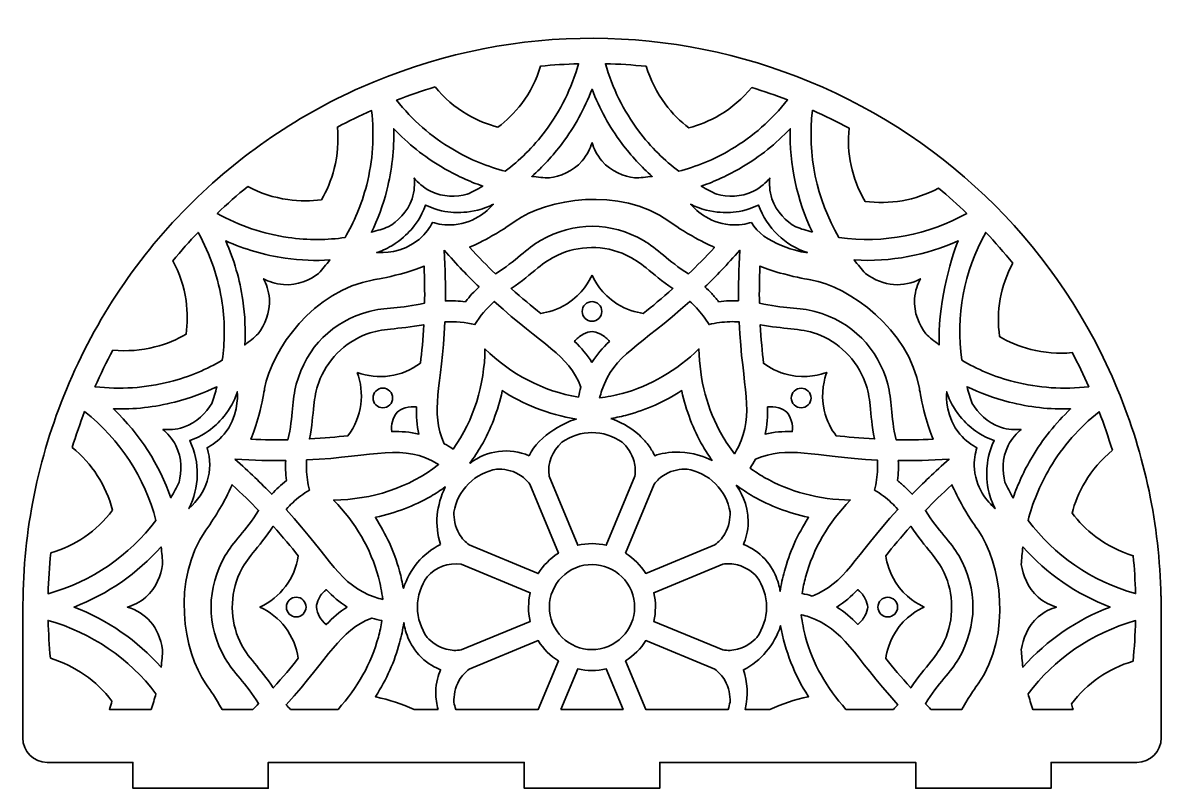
# Model space of a CAD drawing. Header units: inches. Extents: x -3.46 to 2.04, y -9.29 to 0.55.
# Drawn here: x -3.46 to 2.04, y -3.15 to 0.55 of the extents above; entities that cross this region are included whole.
import ezdxf

# ---------------------------------------------------------------- set-up
doc = ezdxf.new("R2010")
doc.units = ezdxf.units.IN
doc.header["$MEASUREMENT"] = 0
doc.layers.add('0_125in 2 napkin holder', color=7, linetype='Continuous', lineweight=0)

msp = doc.modelspace()

# ---------------------------------------------------------------- linework, layer by layer
at = {"layer": '0_125in 2 napkin holder', "color": 22, "lineweight": 35, "true_color": 0xe52421}
for points, knots in [([(2.0355, -2.2192), (2.0287, -1.8755), (1.9586, -1.5396), (1.8263, -1.2206), (1.5487, -0.5505), (1.0204, -0.0154), (0.3388, 0.2669), (-0.325, 0.5418), (-1.0768, 0.5518), (-1.7649, 0.2669), (-2.0945, 0.1304), (-2.3901, -0.0653), (-2.6433, -0.3149), (-2.9055, -0.5732), (-3.1105, -0.8779), (-3.2523, -1.2206), (-3.3904, -1.5539), (-3.4609, -1.9037), (-3.4622, -2.2608), (-3.4622, -2.2608), (-3.4631, -2.2608), (-3.4631, -2.2608), (-3.4631, -2.2608), (-3.4631, -2.864), (-3.4631, -2.864), (-3.4631, -2.864), (-3.463, -2.864), (-3.463, -2.864), (-3.463, -2.864), (-3.463, -2.9051), (-3.463, -2.9051), (-3.463, -2.9703), (-3.4101, -3.0232), (-3.3449, -3.0232), (-3.3449, -3.0232), (-2.9312, -3.0232), (-2.9312, -3.0232), (-2.9312, -3.0232), (-2.9312, -3.1481), (-2.9312, -3.1481), (-2.9312, -3.1481), (-2.2768, -3.1481), (-2.2768, -3.1481), (-2.2768, -3.1481), (-2.2768, -3.0232), (-2.2768, -3.0232), (-2.2768, -3.0232), (-1.0402, -3.0232), (-1.0402, -3.0232), (-1.0402, -3.0232), (-1.0402, -3.1481), (-1.0402, -3.1481), (-1.0402, -3.1481), (-0.3859, -3.1481), (-0.3859, -3.1481), (-0.3859, -3.1481), (-0.3859, -3.0232), (-0.3859, -3.0232), (-0.3859, -3.0232), (0.8507, -3.0232), (0.8507, -3.0232), (0.8507, -3.0232), (0.8507, -3.1481), (0.8507, -3.1481), (0.8507, -3.1481), (1.5051, -3.1481), (1.5051, -3.1481), (1.5051, -3.1481), (1.5051, -3.0232), (1.5051, -3.0232), (1.5051, -3.0232), (1.9189, -3.0232), (1.9189, -3.0232), (1.9841, -3.0232), (2.037, -2.9703), (2.037, -2.9051), (2.037, -2.8076), (2.037, -2.8444), (2.037, -2.7669), (2.037, -2.7669), (2.037, -2.2192), (2.037, -2.2192), (2.037, -2.2192), (2.0355, -2.2192), (2.0355, -2.2192)], [0, 0, 0, 0, 1, 1, 1, 2, 2, 2, 3, 3, 3, 4, 4, 4, 5, 5, 5, 6, 6, 6, 7, 7, 7, 8, 8, 8, 9, 9, 9, 10, 10, 10, 11, 11, 11, 12, 12, 12, 13, 13, 13, 14, 14, 14, 15, 15, 15, 16, 16, 16, 17, 17, 17, 18, 18, 18, 19, 19, 19, 20, 20, 20, 21, 21, 21, 22, 22, 22, 23, 23, 23, 24, 24, 24, 25, 25, 25, 26, 26, 26, 27, 27, 27, 28, 28, 28, 28]), ([(-1.4708, 0.2415), (-1.4272, 0.1886), (-1.3758, 0.1443), (-1.3174, 0.1096), (-1.2666, 0.0794), (-1.2156, 0.0596), (-1.1672, 0.0469), (-1.127, 0.0772), (-1.0876, 0.115), (-1.0522, 0.1622), (-1.0116, 0.2165), (-0.9813, 0.2768), (-0.9613, 0.3421), (-0.9005, 0.348), (-0.8394, 0.3518), (-0.7781, 0.3535), (-0.8118, 0.2353), (-0.8654, 0.1264), (-0.938, 0.0293), (-0.9976, -0.0506), (-1.0645, -0.1146), (-1.1322, -0.1657), (-1.2141, -0.1443), (-1.3004, -0.1109), (-1.3861, -0.0599), (-1.4901, 0.0019), (-1.5809, 0.0816), (-1.6572, 0.1776), (-1.5959, 0.2012), (-1.5337, 0.2225), (-1.4708, 0.2415)], [0, 0, 0, 0, 1, 1, 1, 2, 2, 2, 3, 3, 3, 4, 4, 4, 5, 5, 5, 6, 6, 6, 7, 7, 7, 8, 8, 8, 9, 9, 9, 10, 10, 10, 10]), ([(-0.4515, 0.3415), (-0.4313, 0.2753), (-0.4008, 0.2143), (-0.3598, 0.1594), (-0.3245, 0.1122), (-0.285, 0.0744), (-0.2449, 0.044), (-0.1965, 0.0568), (-0.1454, 0.0765), (-0.0947, 0.1066), (-0.0363, 0.1414), (0.0149, 0.1857), (0.0585, 0.2385), (0.1166, 0.2207), (0.1744, 0.2008), (0.2319, 0.1786), (0.1555, 0.0822), (0.0644, 0.0021), (-0.0399, -0.0599), (-0.1256, -0.1109), (-0.2119, -0.1443), (-0.294, -0.1657), (-0.3615, -0.1146), (-0.4284, -0.0507), (-0.4881, 0.0293), (-0.5608, 0.1265), (-0.6144, 0.2353), (-0.648, 0.3536), (-0.5826, 0.3521), (-0.517, 0.348), (-0.4515, 0.3415)], [0, 0, 0, 0, 1, 1, 1, 2, 2, 2, 3, 3, 3, 4, 4, 4, 5, 5, 5, 6, 6, 6, 7, 7, 7, 8, 8, 8, 9, 9, 9, 10, 10, 10, 10]), ([(-0.569, -0.0311), (-0.523, -0.0925), (-0.4734, -0.1453), (-0.4223, -0.1907), (-0.4516, -0.1945), (-0.4798, -0.197), (-0.5069, -0.1984), (-0.5587, -0.1902), (-0.6195, -0.1686), (-0.6649, -0.1164), (-0.6909, -0.0867), (-0.7051, -0.0547), (-0.713, -0.0284), (-0.7211, -0.0547), (-0.7352, -0.0867), (-0.7611, -0.1164), (-0.8066, -0.1686), (-0.8675, -0.1902), (-0.9193, -0.1984), (-0.9462, -0.197), (-0.9745, -0.1945), (-1.0038, -0.1907), (-0.9527, -0.1453), (-0.903, -0.0925), (-0.8572, -0.0311), (-0.7972, 0.0491), (-0.749, 0.1365), (-0.713, 0.2301), (-0.677, 0.1365), (-0.629, 0.0491), (-0.569, -0.0311)], [0, 0, 0, 0, 1, 1, 1, 2, 2, 2, 3, 3, 3, 4, 4, 4, 5, 5, 5, 6, 6, 6, 7, 7, 7, 8, 8, 8, 9, 9, 9, 10, 10, 10, 10]), ([(-2.3758, -0.2395), (-2.3151, -0.2718), (-2.2504, -0.2934), (-2.183, -0.3031), (-2.1245, -0.3115), (-2.0698, -0.3103), (-2.0201, -0.3035), (-1.9947, -0.2602), (-1.9726, -0.21), (-1.9581, -0.1528), (-1.9415, -0.0875), (-1.9365, -0.0203), (-1.9429, 0.0475), (-1.8888, 0.0761), (-1.8338, 0.1028), (-1.7779, 0.1276), (-1.764, 0.0058), (-1.7718, -0.1147), (-1.8016, -0.232), (-1.8262, -0.3286), (-1.8636, -0.4134), (-1.9063, -0.4864), (-1.9904, -0.4981), (-2.0829, -0.5002), (-2.1816, -0.4859), (-2.3016, -0.4685), (-2.4165, -0.4295), (-2.5238, -0.3697), (-2.4761, -0.3243), (-2.4266, -0.2809), (-2.3758, -0.2395)], [0, 0, 0, 0, 1, 1, 1, 2, 2, 2, 3, 3, 3, 4, 4, 4, 5, 5, 5, 6, 6, 6, 7, 7, 7, 8, 8, 8, 9, 9, 9, 10, 10, 10, 10]), ([(0.352, 0.1289), (0.4124, 0.1021), (0.4714, 0.0732), (0.5289, 0.0423), (0.5171, -0.0772), (0.5406, -0.1994), (0.6059, -0.3114), (0.7249, -0.3277), (0.8476, -0.3081), (0.9609, -0.2478), (1.0081, -0.2868), (1.0538, -0.3275), (1.0978, -0.3696), (0.91, -0.4743), (0.697, -0.5162), (0.4802, -0.4864), (0.3708, -0.2992), (0.3268, -0.0865), (0.352, 0.1289)], [0, 0, 0, 0, 1, 1, 1, 2, 2, 2, 3, 3, 3, 4, 4, 4, 5, 5, 5, 6, 6, 6, 6]), ([(-1.704, -0.2568), (-1.6793, -0.1597), (-1.6681, -0.0606), (-1.6708, 0.0396), (-1.6018, -0.0331), (-1.5237, -0.0954), (-1.4376, -0.1465), (-1.3718, -0.1857), (-1.3056, -0.2154), (-1.2411, -0.2379), (-1.2668, -0.2527), (-1.2919, -0.2657), (-1.3163, -0.2774), (-1.3673, -0.2896), (-1.4318, -0.2931), (-1.4937, -0.2621), (-1.529, -0.2446), (-1.5544, -0.2204), (-1.5719, -0.1992), (-1.5691, -0.2265), (-1.5699, -0.2615), (-1.5824, -0.2989), (-1.6045, -0.3646), (-1.6526, -0.4078), (-1.6973, -0.4352), (-1.7227, -0.4442), (-1.7498, -0.4528), (-1.7783, -0.4604), (-1.7486, -0.3989), (-1.7229, -0.3311), (-1.704, -0.2568)], [0, 0, 0, 0, 1, 1, 1, 2, 2, 2, 3, 3, 3, 4, 4, 4, 5, 5, 5, 6, 6, 6, 7, 7, 7, 8, 8, 8, 9, 9, 9, 10, 10, 10, 10]), ([(0.3521, -0.4604), (0.3237, -0.4527), (0.2966, -0.4442), (0.271, -0.4352), (0.2264, -0.4078), (0.1784, -0.3646), (0.1564, -0.2989), (0.1439, -0.2615), (0.143, -0.2265), (0.1457, -0.1992), (0.1282, -0.2204), (0.103, -0.2446), (0.0677, -0.2621), (0.0057, -0.2931), (-0.0588, -0.2896), (-0.1097, -0.2774), (-0.1341, -0.2657), (-0.1594, -0.2527), (-0.1849, -0.2379), (-0.1204, -0.2154), (-0.0544, -0.1857), (0.0116, -0.1465), (0.0977, -0.0954), (0.1756, -0.0331), (0.2446, 0.0396), (0.2403, -0.1341), (0.2767, -0.3043), (0.3521, -0.4604)], [0, 0, 0, 0, 1, 1, 1, 2, 2, 2, 3, 3, 3, 4, 4, 4, 5, 5, 5, 6, 6, 6, 7, 7, 7, 8, 8, 8, 9, 9, 9, 9]), ([(-0.2298, -0.4789), (-0.1888, -0.5024), (-0.1516, -0.5203), (-0.1215, -0.5338), (-0.1656, -0.5817), (-0.207, -0.624), (-0.2461, -0.6617), (-0.3461, -0.6), (-0.3977, -0.5385), (-0.4643, -0.5006), (-0.6213, -0.411), (-0.7984, -0.4074), (-0.9619, -0.5006), (-1.0284, -0.5384), (-1.0801, -0.6), (-1.18, -0.6617), (-1.219, -0.6239), (-1.2605, -0.5815), (-1.3045, -0.5336), (-1.2744, -0.5203), (-1.2373, -0.5022), (-1.1962, -0.4789), (-1.1369, -0.4452), (-1.097, -0.4159), (-1.0847, -0.4072), (-0.9297, -0.2984), (-0.5811, -0.2389), (-0.3413, -0.4072), (-0.329, -0.416), (-0.2891, -0.4452), (-0.2298, -0.4789)], [0, 0, 0, 0, 1, 1, 1, 2, 2, 2, 3, 3, 3, 4, 4, 4, 5, 5, 5, 6, 6, 6, 7, 7, 7, 8, 8, 8, 9, 9, 9, 10, 10, 10, 10]), ([(-1.379, -0.4247), (-1.422, -0.4285), (-1.4583, -0.4209), (-1.4833, -0.4131), (-1.4954, -0.4363), (-1.5155, -0.4672), (-1.5487, -0.4952), (-1.6297, -0.5632), (-1.7263, -0.5606), (-1.7534, -0.5589), (-1.7338, -0.5525), (-1.7083, -0.5422), (-1.6804, -0.5259), (-1.6352, -0.4993), (-1.6056, -0.4685), (-1.5888, -0.4503), (-1.5676, -0.4272), (-1.5387, -0.3888), (-1.5179, -0.3293), (-1.4612, -0.3567), (-1.4136, -0.3634), (-1.3823, -0.3647), (-1.3574, -0.3657), (-1.3148, -0.3667), (-1.2641, -0.3535), (-1.2327, -0.3453), (-1.2074, -0.3345), (-1.1891, -0.3252), (-1.207, -0.3454), (-1.2736, -0.4157), (-1.379, -0.4247)], [0, 0, 0, 0, 1, 1, 1, 2, 2, 2, 3, 3, 3, 4, 4, 4, 5, 5, 5, 6, 6, 6, 7, 7, 7, 8, 8, 8, 9, 9, 9, 10, 10, 10, 10]), ([(0.0571, -0.4131), (0.0323, -0.4209), (-0.004, -0.4285), (-0.0472, -0.4247), (-0.1526, -0.4157), (-0.219, -0.3456), (-0.237, -0.3252), (-0.2187, -0.3345), (-0.1934, -0.3453), (-0.162, -0.3535), (-0.1113, -0.3667), (-0.0687, -0.3657), (-0.0438, -0.3647), (-0.0124, -0.3634), (0.0352, -0.3567), (0.0919, -0.3293), (0.1309, -0.4413), (0.2218, -0.5245), (0.3274, -0.5589), (0.3002, -0.5606), (0.11, -0.5146), (0.0571, -0.4131)], [0, 0, 0, 0, 1, 1, 1, 2, 2, 2, 3, 3, 3, 4, 4, 4, 5, 5, 5, 6, 6, 6, 7, 7, 7, 7]), ([(-3.0279, -1.0304), (-2.9591, -1.0372), (-2.8909, -1.0324), (-2.8247, -1.0154), (-2.7675, -1.001), (-2.7174, -0.9789), (-2.6741, -0.9535), (-2.6673, -0.9038), (-2.6661, -0.849), (-2.6744, -0.7907), (-2.6841, -0.7235), (-2.7055, -0.659), (-2.7377, -0.5985), (-2.6986, -0.5513), (-2.6579, -0.5056), (-2.6159, -0.4615), (-2.5561, -0.5689), (-2.517, -0.6838), (-2.4997, -0.8039), (-2.4854, -0.9027), (-2.4874, -0.9952), (-2.4991, -1.0792), (-2.5723, -1.122), (-2.6569, -1.1593), (-2.7536, -1.1839), (-2.8711, -1.2138), (-2.9922, -1.2217), (-3.1144, -1.2075), (-3.0875, -1.147), (-3.0586, -1.0879), (-3.0279, -1.0304)], [0, 0, 0, 0, 1, 1, 1, 2, 2, 2, 3, 3, 3, 4, 4, 4, 5, 5, 5, 6, 6, 6, 7, 7, 7, 8, 8, 8, 9, 9, 9, 10, 10, 10, 10]), ([(1.3199, -0.6097), (1.261, -0.7202), (1.2389, -0.8428), (1.256, -0.9654), (1.2992, -0.9907), (1.3494, -1.0128), (1.4066, -1.0274), (1.4719, -1.044), (1.5391, -1.049), (1.6069, -1.0427), (1.6355, -1.0967), (1.6621, -1.1517), (1.687, -1.2077), (1.5653, -1.2215), (1.4446, -1.2136), (1.3274, -1.1839), (1.2307, -1.1593), (1.146, -1.122), (1.073, -1.079), (1.0433, -0.8658), (1.084, -0.6517), (1.1896, -0.4617), (1.2351, -0.5095), (1.2785, -0.5589), (1.3199, -0.6097)], [0, 0, 0, 0, 1, 1, 1, 2, 2, 2, 3, 3, 3, 4, 4, 4, 5, 5, 5, 6, 6, 6, 7, 7, 7, 8, 8, 8, 8]), ([(-2.0338, -0.66), (-2.0762, -0.6909), (-2.1345, -0.7188), (-2.2036, -0.7139), (-2.2429, -0.7113), (-2.2755, -0.6986), (-2.2999, -0.6856), (-2.2869, -0.71), (-2.2743, -0.7427), (-2.2716, -0.782), (-2.2668, -0.851), (-2.2947, -0.9092), (-2.3255, -0.9517), (-2.3455, -0.9697), (-2.3673, -0.9881), (-2.3906, -1.006), (-2.3866, -0.9378), (-2.3888, -0.8653), (-2.3998, -0.7895), (-2.4141, -0.6903), (-2.4419, -0.5945), (-2.4826, -0.5029), (-2.3911, -0.5436), (-2.2952, -0.5714), (-2.1961, -0.5857), (-2.1202, -0.5967), (-2.0477, -0.5988), (-1.9795, -0.5949), (-1.9974, -0.6182), (-2.0158, -0.64), (-2.0338, -0.66)], [0, 0, 0, 0, 1, 1, 1, 2, 2, 2, 3, 3, 3, 4, 4, 4, 5, 5, 5, 6, 6, 6, 7, 7, 7, 8, 8, 8, 9, 9, 9, 10, 10, 10, 10]), ([(-1.4276, -0.5474), (-1.3665, -0.6164), (-1.3102, -0.675), (-1.2587, -0.7254), (-1.283, -0.7477), (-1.3036, -0.7696), (-1.3244, -0.7964), (-1.3567, -0.7925), (-1.3863, -0.7912), (-1.4211, -0.7928), (-1.4204, -0.7207), (-1.422, -0.6396), (-1.4276, -0.5474)], [0, 0, 0, 0, 1, 1, 1, 2, 2, 2, 3, 3, 3, 4, 4, 4, 4]), ([(-0.713, -0.6681), (-0.7249, -0.6942), (-0.7588, -0.759), (-0.8338, -0.8064), (-0.8799, -0.8357), (-0.9254, -0.8481), (-0.9608, -0.8531), (-1.0036, -0.8188), (-1.0511, -0.7799), (-1.1037, -0.7328), (-1.0506, -0.6975), (-1.0119, -0.6634), (-0.9745, -0.6335), (-0.944, -0.6092), (-0.9144, -0.5878), (-0.8784, -0.5709), (-0.7804, -0.5247), (-0.6541, -0.5209), (-0.5476, -0.5709), (-0.5118, -0.5878), (-0.4822, -0.6092), (-0.4516, -0.6335), (-0.4143, -0.6634), (-0.3755, -0.6975), (-0.3223, -0.7328), (-0.3749, -0.78), (-0.4225, -0.8189), (-0.4652, -0.8531), (-0.5006, -0.8481), (-0.5462, -0.8357), (-0.5923, -0.8065), (-0.6672, -0.759), (-0.7011, -0.6942), (-0.713, -0.6681)], [0, 0, 0, 0, 1, 1, 1, 2, 2, 2, 3, 3, 3, 4, 4, 4, 5, 5, 5, 6, 6, 6, 7, 7, 7, 8, 8, 8, 9, 9, 9, 10, 10, 10, 11, 11, 11, 11]), ([(-0.0049, -0.7928), (-0.0201, -0.7921), (-0.0354, -0.7918), (-0.0505, -0.7924), (-0.0676, -0.7929), (-0.0847, -0.7943), (-0.1016, -0.7964), (-0.1122, -0.7829), (-0.1233, -0.7699), (-0.1349, -0.7574), (-0.1454, -0.7463), (-0.1562, -0.7357), (-0.1674, -0.7254), (-0.1159, -0.675), (-0.0598, -0.6165), (0.0014, -0.5474), (-0.0041, -0.6395), (-0.0058, -0.7206), (-0.0049, -0.7928)], [0, 0, 0, 0, 1, 1, 1, 2, 2, 2, 3, 3, 3, 4, 4, 4, 5, 5, 5, 6, 6, 6, 6]), ([(0.9645, -1.006), (0.9412, -0.9881), (0.9194, -0.9697), (0.8994, -0.9517), (0.8685, -0.9093), (0.8406, -0.851), (0.8455, -0.782), (0.8482, -0.7427), (0.8607, -0.71), (0.8738, -0.6856), (0.7922, -0.7294), (0.6976, -0.7253), (0.6078, -0.66), (0.5896, -0.64), (0.5714, -0.6182), (0.5534, -0.5949), (0.731, -0.605), (0.9014, -0.5719), (1.0564, -0.5029), (1.0159, -0.5945), (0.9546, -0.833), (0.9645, -1.006)], [0, 0, 0, 0, 1, 1, 1, 2, 2, 2, 3, 3, 3, 4, 4, 4, 5, 5, 5, 6, 6, 6, 7, 7, 7, 7]), ([(-1.6395, -0.6627), (-1.594, -0.6502), (-1.5551, -0.6365), (-1.5243, -0.6247), (-1.5215, -0.6897), (-1.5209, -0.749), (-1.5218, -0.8032), (-1.6361, -0.8303), (-1.7162, -0.8234), (-1.7901, -0.8436), (-1.9644, -0.8914), (-2.0922, -1.014), (-2.1419, -1.1954), (-2.1622, -1.2693), (-2.1552, -1.3493), (-2.1822, -1.4636), (-2.2365, -1.4646), (-2.2958, -1.4639), (-2.3608, -1.4613), (-2.349, -1.4304), (-2.3355, -1.3914), (-2.323, -1.3459), (-2.3049, -1.28), (-2.2974, -1.2313), (-2.2948, -1.2163), (-2.2622, -1.0297), (-2.0577, -0.7413), (-1.7691, -0.6907), (-1.7543, -0.6882), (-1.7054, -0.6807), (-1.6395, -0.6627)], [0, 0, 0, 0, 1, 1, 1, 2, 2, 2, 3, 3, 3, 4, 4, 4, 5, 5, 5, 6, 6, 6, 7, 7, 7, 8, 8, 8, 9, 9, 9, 10, 10, 10, 10]), ([(0.8687, -1.2164), (0.8713, -1.2313), (0.8788, -1.2802), (0.8969, -1.3459), (0.9094, -1.3915), (0.9228, -1.4304), (0.9346, -1.4613), (0.8696, -1.464), (0.8103, -1.4646), (0.7562, -1.4638), (0.7291, -1.3493), (0.736, -1.2693), (0.7159, -1.1954), (0.668, -1.0211), (0.5453, -0.8934), (0.3639, -0.8436), (0.29, -0.8234), (0.2101, -0.8303), (0.0957, -0.8034), (0.0949, -0.749), (0.0955, -0.6897), (0.0982, -0.6246), (0.1289, -0.6365), (0.168, -0.65), (0.2135, -0.6625), (0.2794, -0.6806), (0.3282, -0.6881), (0.3431, -0.6907), (0.5296, -0.7234), (0.8181, -0.9278), (0.8687, -1.2164)], [0, 0, 0, 0, 1, 1, 1, 2, 2, 2, 3, 3, 3, 4, 4, 4, 5, 5, 5, 6, 6, 6, 7, 7, 7, 8, 8, 8, 9, 9, 9, 10, 10, 10, 10]), ([(-1.4273, -1.4829), (-1.4976, -1.3252), (-1.4384, -1.2111), (-1.4238, -0.8938), (-1.3724, -0.8909), (-1.325, -0.8956), (-1.2787, -0.907), (-1.2536, -0.8655), (-1.2228, -0.8283), (-1.1852, -0.7949), (-0.9522, -1.0075), (-0.8276, -1.0499), (-0.7663, -1.2092), (-0.7711, -1.225), (-0.7751, -1.2411), (-0.7784, -1.2574), (-0.9505, -1.2299), (-1.1048, -1.146), (-1.23, -1.0245), (-1.2325, -1.199), (-1.2821, -1.3661), (-1.3845, -1.5086), (-1.3984, -1.4993), (-1.4126, -1.4907), (-1.4273, -1.4829)], [0, 0, 0, 0, 1, 1, 1, 2, 2, 2, 3, 3, 3, 4, 4, 4, 5, 5, 5, 6, 6, 6, 7, 7, 7, 8, 8, 8, 8]), ([(-0.7605, -0.8434), (-0.7605, -0.8171), (-0.7393, -0.7959), (-0.713, -0.7959), (-0.6868, -0.7959), (-0.6655, -0.8171), (-0.6655, -0.8434), (-0.6655, -0.8696), (-0.6868, -0.8909), (-0.713, -0.8909), (-0.7393, -0.8909), (-0.7605, -0.8696), (-0.7605, -0.8434)], [0, 0, 0, 0, 1, 1, 1, 2, 2, 2, 3, 3, 3, 4, 4, 4, 4]), ([(-0.0859, -1.4402), (-0.1558, -1.319), (-0.1938, -1.1753), (-0.1961, -1.0245), (-0.3044, -1.1296), (-0.4329, -1.2042), (-0.5679, -1.2404), (-0.6031, -1.25), (-0.6394, -1.257), (-0.6761, -1.2615), (-0.673, -1.249), (-0.6695, -1.2365), (-0.6654, -1.2245), (-0.6055, -1.0502), (-0.4827, -1.0157), (-0.2409, -0.795), (-0.2297, -0.8049), (-0.2188, -0.8154), (-0.2086, -0.8264), (-0.1854, -0.851), (-0.1649, -0.8781), (-0.1475, -0.907), (-0.1147, -0.8989), (-0.0811, -0.8943), (-0.0473, -0.8932), (-0.0322, -0.8927), (-0.017, -0.8929), (-0.002, -0.8939), (0.0128, -1.2188), (0.0742, -1.3342), (-0.0056, -1.4977), (-0.0113, -1.5092), (-0.0176, -1.5206), (-0.0244, -1.5315), (-0.047, -1.5024), (-0.0677, -1.4718), (-0.0859, -1.4402)], [0, 0, 0, 0, 1, 1, 1, 2, 2, 2, 3, 3, 3, 4, 4, 4, 5, 5, 5, 6, 6, 6, 7, 7, 7, 8, 8, 8, 9, 9, 9, 10, 10, 10, 11, 11, 11, 12, 12, 12, 12]), ([(-1.8476, -1.1379), (-1.8105, -1.2366), (-1.8234, -1.3526), (-1.8919, -1.444), (-1.9463, -1.45), (-2.0074, -1.456), (-2.078, -1.4599), (-2.0654, -1.3975), (-2.0622, -1.346), (-2.0568, -1.2985), (-2.0524, -1.2597), (-2.0466, -1.2236), (-2.0331, -1.1863), (-1.9965, -1.0842), (-1.91, -0.9922), (-1.7993, -0.9524), (-1.7619, -0.9389), (-1.7258, -0.9331), (-1.687, -0.9288), (-1.6395, -0.9234), (-1.588, -0.9202), (-1.5255, -0.9075), (-1.5293, -0.9781), (-1.5354, -1.0392), (-1.5415, -1.0935), (-1.6313, -1.1611), (-1.7472, -1.1757), (-1.8476, -1.1379)], [0, 0, 0, 0, 1, 1, 1, 2, 2, 2, 3, 3, 3, 4, 4, 4, 5, 5, 5, 6, 6, 6, 7, 7, 7, 8, 8, 8, 9, 9, 9, 9]), ([(0.2382, -1.1504), (0.1849, -1.1385), (0.1441, -1.1152), (0.1155, -1.0936), (0.1094, -1.0392), (0.1034, -0.9779), (0.0995, -0.9075), (0.2123, -0.9301), (0.2909, -0.9228), (0.3731, -0.9522), (0.4752, -0.989), (0.5671, -1.0756), (0.6071, -1.1863), (0.6205, -1.2235), (0.6263, -1.2597), (0.6306, -1.2985), (0.636, -1.346), (0.6394, -1.3975), (0.6519, -1.46), (0.5813, -1.4561), (0.5203, -1.4502), (0.4659, -1.444), (0.4444, -1.4154), (0.4209, -1.3745), (0.4089, -1.3213), (0.3895, -1.2347), (0.4114, -1.1649), (0.4214, -1.1379), (0.3945, -1.1481), (0.3246, -1.1699), (0.2382, -1.1504)], [0, 0, 0, 0, 1, 1, 1, 2, 2, 2, 3, 3, 3, 4, 4, 4, 5, 5, 5, 6, 6, 6, 7, 7, 7, 8, 8, 8, 9, 9, 9, 10, 10, 10, 10]), ([(-0.7131, -1.0899), (-0.7366, -1.0522), (-0.7647, -1.0202), (-0.7975, -0.9889), (-0.7883, -0.977), (-0.7748, -0.9635), (-0.7556, -0.9536), (-0.7394, -0.9452), (-0.7241, -0.942), (-0.713, -0.9407), (-0.702, -0.942), (-0.6868, -0.9452), (-0.6705, -0.9536), (-0.6513, -0.9635), (-0.6379, -0.9768), (-0.6288, -0.9886), (-0.6616, -1.0199), (-0.6897, -1.052), (-0.7131, -1.0899)], [0, 0, 0, 0, 1, 1, 1, 2, 2, 2, 3, 3, 3, 4, 4, 4, 5, 5, 5, 6, 6, 6, 6]), ([(-2.5504, -1.2884), (-2.5777, -1.3331), (-2.6209, -1.381), (-2.6866, -1.4029), (-2.724, -1.4156), (-2.7588, -1.4164), (-2.7863, -1.4136), (-2.7651, -1.4311), (-2.7409, -1.4565), (-2.7233, -1.4918), (-2.6924, -1.5538), (-2.6959, -1.6182), (-2.7081, -1.6692), (-2.7198, -1.6936), (-2.7329, -1.7188), (-2.7476, -1.7443), (-2.8033, -1.5848), (-2.8961, -1.4374), (-3.0251, -1.3147), (-2.9249, -1.3174), (-2.8258, -1.3063), (-2.7286, -1.2815), (-2.6544, -1.2627), (-2.5866, -1.237), (-2.5251, -1.2072), (-2.5329, -1.2357), (-2.5413, -1.2628), (-2.5504, -1.2884)], [0, 0, 0, 0, 1, 1, 1, 2, 2, 2, 3, 3, 3, 4, 4, 4, 5, 5, 5, 6, 6, 6, 7, 7, 7, 8, 8, 8, 9, 9, 9, 9]), ([(-1.69, -1.2954), (-1.7086, -1.314), (-1.7386, -1.314), (-1.7572, -1.2954), (-1.7756, -1.277), (-1.7756, -1.2468), (-1.7572, -1.2282), (-1.7386, -1.2097), (-1.7086, -1.2097), (-1.69, -1.2282), (-1.6715, -1.2468), (-1.6715, -1.277), (-1.69, -1.2954)], [0, 0, 0, 0, 1, 1, 1, 2, 2, 2, 3, 3, 3, 4, 4, 4, 4]), ([(0.2639, -1.2284), (0.2826, -1.2097), (0.3126, -1.2097), (0.3312, -1.2284), (0.3496, -1.247), (0.3496, -1.277), (0.3312, -1.2956), (0.3126, -1.314), (0.2826, -1.314), (0.2639, -1.2956), (0.2453, -1.277), (0.2453, -1.247), (0.2639, -1.2284)], [0, 0, 0, 0, 1, 1, 1, 2, 2, 2, 3, 3, 3, 4, 4, 4, 4]), ([(1.2605, -1.4029), (1.1948, -1.381), (1.1516, -1.3329), (1.1242, -1.2882), (1.1152, -1.2628), (1.1067, -1.2357), (1.0989, -1.2072), (1.1605, -1.237), (1.2282, -1.2627), (1.3026, -1.2815), (1.3996, -1.3063), (1.4988, -1.3174), (1.5989, -1.3147), (1.5263, -1.3838), (1.4641, -1.4617), (1.4128, -1.5479), (1.3737, -1.6138), (1.3439, -1.6799), (1.3214, -1.7445), (1.3067, -1.7188), (1.2937, -1.6936), (1.2821, -1.6692), (1.2698, -1.6182), (1.2663, -1.5538), (1.2973, -1.4918), (1.3148, -1.4565), (1.3389, -1.4311), (1.3603, -1.4136), (1.3328, -1.4164), (1.2978, -1.4156), (1.2605, -1.4029)], [0, 0, 0, 0, 1, 1, 1, 2, 2, 2, 3, 3, 3, 4, 4, 4, 5, 5, 5, 6, 6, 6, 7, 7, 7, 8, 8, 8, 9, 9, 9, 10, 10, 10, 10]), ([(-2.4595, -1.3052), (-2.4431, -1.2772), (-2.433, -1.2517), (-2.4266, -1.2321), (-2.4249, -1.2592), (-2.4223, -1.3559), (-2.4904, -1.4368), (-2.5183, -1.4699), (-2.5493, -1.4902), (-2.5724, -1.5022), (-2.5379, -1.6133), (-2.5767, -1.723), (-2.6604, -1.7964), (-2.6095, -1.6962), (-2.6052, -1.5734), (-2.6562, -1.4675), (-2.5968, -1.4468), (-2.5583, -1.4179), (-2.5352, -1.3967), (-2.5169, -1.3799), (-2.4861, -1.3503), (-2.4595, -1.3052)], [0, 0, 0, 0, 1, 1, 1, 2, 2, 2, 3, 3, 3, 4, 4, 4, 5, 5, 5, 6, 6, 6, 7, 7, 7, 7]), ([(-1.0162, -1.5407), (-1.1129, -1.4996), (-1.2185, -1.5147), (-1.3024, -1.5764), (-1.3024, -1.5764), (-1.3024, -1.5764), (-1.3024, -1.5765), (-1.3026, -1.5764), (-1.3026, -1.5764), (-1.3026, -1.5764), (-1.2829, -1.5496), (-1.2647, -1.5217), (-1.2481, -1.4932), (-1.2018, -1.4127), (-1.1677, -1.3236), (-1.1469, -1.2285), (-1.1469, -1.2285), (-1.1465, -1.2261), (-1.1465, -1.2261), (-1.0507, -1.29), (-0.9255, -1.3421), (-0.7884, -1.3635), (-0.8174, -1.3679), (-0.9756, -1.4407), (-1.0162, -1.5407)], [0, 0, 0, 0, 1, 1, 1, 2, 2, 2, 3, 3, 3, 4, 4, 4, 5, 5, 5, 6, 6, 6, 7, 7, 7, 8, 8, 8, 8]), ([(-0.6224, -1.361), (-0.5948, -1.3563), (-0.5673, -1.3503), (-0.5404, -1.3431), (-0.4506, -1.3189), (-0.3636, -1.28), (-0.2818, -1.2275), (-0.2818, -1.2275), (-0.2797, -1.2261), (-0.2797, -1.2261), (-0.2797, -1.2261), (-0.2791, -1.2285), (-0.2791, -1.2285), (-0.2584, -1.3236), (-0.2244, -1.4127), (-0.178, -1.4932), (-0.164, -1.5174), (-0.1488, -1.541), (-0.1326, -1.5639), (-0.1709, -1.5452), (-0.2244, -1.5261), (-0.2879, -1.5236), (-0.3409, -1.5214), (-0.3829, -1.5317), (-0.41, -1.5407), (-0.4163, -1.5279), (-0.4251, -1.5124), (-0.4372, -1.4954), (-0.4493, -1.4785), (-0.4645, -1.4603), (-0.4841, -1.4422), (-0.5309, -1.399), (-0.5822, -1.3747), (-0.6224, -1.361)], [0, 0, 0, 0, 1, 1, 1, 2, 2, 2, 3, 3, 3, 4, 4, 4, 5, 5, 5, 6, 6, 6, 7, 7, 7, 8, 8, 8, 9, 9, 9, 10, 10, 10, 11, 11, 11, 11]), ([(1.1091, -1.3967), (1.1323, -1.4179), (1.1706, -1.4468), (1.23, -1.4675), (1.2027, -1.5243), (1.196, -1.572), (1.1946, -1.6032), (1.1937, -1.6281), (1.1927, -1.6707), (1.2059, -1.7214), (1.2141, -1.7528), (1.2251, -1.7781), (1.2344, -1.7964), (1.2139, -1.7785), (1.1437, -1.712), (1.1346, -1.6065), (1.1309, -1.5635), (1.1385, -1.5272), (1.1464, -1.5022), (1.1232, -1.4902), (1.0921, -1.4699), (1.0644, -1.4368), (0.9963, -1.3559), (0.9988, -1.2592), (1.0005, -1.2321), (1.007, -1.2517), (1.0171, -1.2772), (1.0335, -1.3052), (1.06, -1.3503), (1.0909, -1.3799), (1.1091, -1.3967)], [0, 0, 0, 0, 1, 1, 1, 2, 2, 2, 3, 3, 3, 4, 4, 4, 5, 5, 5, 6, 6, 6, 7, 7, 7, 8, 8, 8, 9, 9, 9, 10, 10, 10, 10]), ([(-1.6548, -1.3307), (-1.6461, -1.3239), (-1.633, -1.3153), (-1.6155, -1.3097), (-1.5949, -1.3032), (-1.5759, -1.3032), (-1.5612, -1.3052), (-1.5623, -1.3504), (-1.5594, -1.3929), (-1.5493, -1.4363), (-1.5926, -1.4263), (-1.6351, -1.4234), (-1.6804, -1.4245), (-1.6848, -1.3905), (-1.6763, -1.3584), (-1.6548, -1.3307)], [0, 0, 0, 0, 1, 1, 1, 2, 2, 2, 3, 3, 3, 4, 4, 4, 5, 5, 5, 5]), ([(0.1349, -1.3052), (0.1498, -1.3032), (0.1688, -1.3032), (0.1894, -1.3097), (0.2069, -1.3153), (0.2199, -1.3238), (0.2287, -1.3307), (0.2356, -1.3395), (0.2441, -1.3525), (0.2496, -1.37), (0.2562, -1.3906), (0.2562, -1.4095), (0.2542, -1.4243), (0.2089, -1.4232), (0.1666, -1.4261), (0.1231, -1.4363), (0.1331, -1.3929), (0.136, -1.3504), (0.1349, -1.3052)], [0, 0, 0, 0, 1, 1, 1, 2, 2, 2, 3, 3, 3, 4, 4, 4, 5, 5, 5, 6, 6, 6, 6]), ([(-3.3281, -2.0111), (-3.2105, -1.9758), (-3.1067, -1.9063), (-3.0295, -1.8043), (-3.0615, -1.6831), (-3.1282, -1.5799), (-3.2243, -1.5007), (-3.2062, -1.4427), (-3.1862, -1.3849), (-3.1641, -1.3275), (-2.9914, -1.4644), (-2.8736, -1.6471), (-2.8198, -1.8534), (-2.9491, -2.0245), (-3.1295, -2.1482), (-3.3405, -2.2079), (-3.339, -2.1422), (-3.3348, -2.0767), (-3.3281, -2.0111)], [0, 0, 0, 0, 1, 1, 1, 2, 2, 2, 3, 3, 3, 4, 4, 4, 5, 5, 5, 6, 6, 6, 6]), ([(1.8009, -1.5147), (1.748, -1.5584), (1.7037, -1.6097), (1.6689, -1.6681), (1.6388, -1.7189), (1.6189, -1.7699), (1.6063, -1.8184), (1.6366, -1.8584), (1.6744, -1.8979), (1.7216, -1.9334), (1.7759, -1.9738), (1.8362, -2.0042), (1.9016, -2.0242), (1.9074, -2.085), (1.9112, -2.1461), (1.9128, -2.2074), (1.6986, -2.1465), (1.5201, -2.0207), (1.3937, -1.8534), (1.415, -1.7714), (1.4485, -1.6852), (1.4995, -1.5993), (1.5613, -1.4954), (1.641, -1.4045), (1.737, -1.3284), (1.7606, -1.3896), (1.7819, -1.4518), (1.8009, -1.5147)], [0, 0, 0, 0, 1, 1, 1, 2, 2, 2, 3, 3, 3, 4, 4, 4, 5, 5, 5, 6, 6, 6, 7, 7, 7, 8, 8, 8, 9, 9, 9, 9]), ([(-0.5668, -1.4759), (-0.5433, -1.4977), (-0.5206, -1.5279), (-0.5097, -1.5686), (-0.5027, -1.5939), (-0.5025, -1.6177), (-0.5058, -1.6403), (-0.5058, -1.6403), (-0.644, -1.9739), (-0.644, -1.9739), (-0.6886, -1.9636), (-0.7358, -1.9631), (-0.7822, -1.9738), (-0.7822, -1.9738), (-0.9204, -1.6403), (-0.9204, -1.6403), (-0.9295, -1.5755), (-0.9048, -1.5183), (-0.8594, -1.4759), (-0.7721, -1.4138), (-0.6541, -1.4138), (-0.5668, -1.4759)], [0, 0, 0, 0, 1, 1, 1, 2, 2, 2, 3, 3, 3, 4, 4, 4, 5, 5, 5, 6, 6, 6, 7, 7, 7, 7]), ([(-2.1905, -1.8003), (-2.1806, -1.789), (-2.1701, -1.7782), (-2.1591, -1.7679), (-2.1344, -1.7447), (-2.1074, -1.7243), (-2.0786, -1.7068), (-2.0866, -1.674), (-2.0912, -1.6404), (-2.0923, -1.6067), (-2.0929, -1.5915), (-2.0926, -1.5765), (-2.0916, -1.5615), (-1.7562, -1.5461), (-1.6266, -1.4767), (-1.454, -1.5838), (-1.5991, -1.6971), (-1.7765, -1.7527), (-1.9611, -1.7556), (-1.8559, -1.8638), (-1.7813, -1.9922), (-1.745, -2.1274), (-1.7355, -2.1627), (-1.7286, -2.1989), (-1.724, -2.2354), (-1.7365, -2.2325), (-1.749, -2.2289), (-1.7611, -2.2247), (-1.9354, -2.1649), (-1.9698, -2.0421), (-2.1905, -1.8003)], [0, 0, 0, 0, 1, 1, 1, 2, 2, 2, 3, 3, 3, 4, 4, 4, 5, 5, 5, 6, 6, 6, 7, 7, 7, 8, 8, 8, 9, 9, 9, 10, 10, 10, 10]), ([(0.3503, -2.2192), (0.3344, -2.2143), (0.3184, -2.2103), (0.302, -2.2071), (0.3063, -2.1802), (0.3119, -2.1535), (0.3189, -2.1274), (0.3552, -1.9922), (0.4299, -1.8638), (0.5349, -1.7556), (0.3841, -1.7532), (0.2405, -1.7152), (0.1192, -1.6454), (0.0959, -1.6318), (0.073, -1.617), (0.0509, -1.601), (0.0602, -1.5871), (0.0687, -1.5729), (0.0766, -1.5582), (0.2342, -1.4879), (0.3484, -1.5471), (0.6656, -1.5617), (0.6664, -1.5765), (0.6667, -1.5917), (0.6663, -1.6067), (0.6652, -1.6404), (0.6605, -1.674), (0.6524, -1.7068), (0.6813, -1.7243), (0.7084, -1.7447), (0.733, -1.7679), (0.7441, -1.7782), (0.7545, -1.789), (0.7645, -1.8003), (0.5519, -2.0334), (0.5095, -2.1579), (0.3503, -2.2192)], [0, 0, 0, 0, 1, 1, 1, 2, 2, 2, 3, 3, 3, 4, 4, 4, 5, 5, 5, 6, 6, 6, 7, 7, 7, 8, 8, 8, 9, 9, 9, 10, 10, 10, 11, 11, 11, 12, 12, 12, 12]), ([(-2.4381, -1.5579), (-2.3461, -1.5635), (-2.2649, -1.5652), (-2.1927, -1.5643), (-2.1934, -1.5795), (-2.1936, -1.5947), (-2.1931, -1.61), (-2.1926, -1.6271), (-2.1912, -1.644), (-2.1891, -1.661), (-2.2149, -1.6812), (-2.2385, -1.7031), (-2.2601, -1.7268), (-2.3104, -1.6753), (-2.369, -1.6192), (-2.4381, -1.5579)], [0, 0, 0, 0, 1, 1, 1, 2, 2, 2, 3, 3, 3, 4, 4, 4, 5, 5, 5, 5]), ([(0.763, -1.661), (0.765, -1.644), (0.7664, -1.6271), (0.767, -1.61), (0.7676, -1.5947), (0.7674, -1.5796), (0.7667, -1.5645), (0.8387, -1.5652), (0.9198, -1.5635), (1.012, -1.5579), (0.943, -1.619), (0.8844, -1.6753), (0.8339, -1.7268), (0.8237, -1.7156), (0.8131, -1.7047), (0.802, -1.6943), (0.7895, -1.6827), (0.7764, -1.6715), (0.763, -1.661)], [0, 0, 0, 0, 1, 1, 1, 2, 2, 2, 3, 3, 3, 4, 4, 4, 5, 5, 5, 6, 6, 6, 6]), ([(-1.3798, -1.8131), (-1.3713, -1.7629), (-1.3479, -1.7149), (-1.3093, -1.6763), (-1.2706, -1.6377), (-1.2227, -1.6142), (-1.1729, -1.6057), (-1.1408, -1.6046), (-1.1034, -1.61), (-1.0669, -1.6309), (-1.0441, -1.6439), (-1.0272, -1.6606), (-1.0134, -1.6789), (-1.0134, -1.6789), (-0.8754, -2.0124), (-0.8754, -2.0124), (-0.9158, -2.0377), (-0.9487, -2.0714), (-0.973, -2.1103), (-0.973, -2.1103), (-1.3066, -1.9721), (-1.3066, -1.9721), (-1.3249, -1.9584), (-1.3415, -1.9414), (-1.3547, -1.9186), (-1.3755, -1.8822), (-1.3809, -1.845), (-1.3798, -1.8131)], [0, 0, 0, 0, 1, 1, 1, 2, 2, 2, 3, 3, 3, 4, 4, 4, 5, 5, 5, 6, 6, 6, 7, 7, 7, 8, 8, 8, 9, 9, 9, 9]), ([(-0.5508, -2.0125), (-0.5508, -2.0125), (-0.4126, -1.6789), (-0.4126, -1.6789), (-0.399, -1.6606), (-0.382, -1.6439), (-0.3593, -1.6309), (-0.3229, -1.61), (-0.2855, -1.6046), (-0.2536, -1.6057), (-0.2036, -1.6142), (-0.1555, -1.6377), (-0.1169, -1.6763), (-0.0783, -1.7149), (-0.0548, -1.7627), (-0.0463, -1.8127), (-0.0451, -1.8447), (-0.0505, -1.8821), (-0.0715, -1.9186), (-0.0845, -1.9414), (-0.1012, -1.9584), (-0.1195, -1.9721), (-0.1195, -1.9721), (-0.453, -2.1102), (-0.453, -2.1102), (-0.4783, -2.0697), (-0.5119, -2.0367), (-0.5508, -2.0125)], [0, 0, 0, 0, 1, 1, 1, 2, 2, 2, 3, 3, 3, 4, 4, 4, 5, 5, 5, 6, 6, 6, 7, 7, 7, 8, 8, 8, 9, 9, 9, 9]), ([(-2.4849, -2.5213), (-2.447, -2.5878), (-2.3855, -2.6395), (-2.3238, -2.7393), (-2.3326, -2.7484), (-2.3416, -2.7576), (-2.3509, -2.7669), (-2.3509, -2.7669), (-2.5004, -2.7669), (-2.5004, -2.7669), (-2.5327, -2.7085), (-2.5527, -2.6811), (-2.5783, -2.644), (-2.6872, -2.489), (-2.7466, -2.1404), (-2.5783, -1.9009), (-2.5275, -1.8283), (-2.4909, -1.7685), (-2.4518, -1.681), (-2.4038, -1.725), (-2.3615, -1.7664), (-2.3238, -1.8054), (-2.3855, -1.9054), (-2.447, -1.9571), (-2.4849, -2.0236), (-2.5744, -2.1807), (-2.578, -2.3578), (-2.4849, -2.5213)], [0, 0, 0, 0, 1, 1, 1, 2, 2, 2, 3, 3, 3, 4, 4, 4, 5, 5, 5, 6, 6, 6, 7, 7, 7, 8, 8, 8, 9, 9, 9, 9]), ([(-1.4448, -1.9693), (-1.5319, -2.0128), (-1.5934, -2.0906), (-1.6245, -2.1818), (-1.6293, -2.1542), (-1.6352, -2.1267), (-1.6425, -2.0997), (-1.671, -1.9939), (-1.7072, -1.9259), (-1.7593, -1.839), (-1.7593, -1.839), (-1.7569, -1.8386), (-1.7569, -1.8386), (-1.6619, -1.8178), (-1.5729, -1.7838), (-1.4923, -1.7374), (-1.4681, -1.7235), (-1.4445, -1.7082), (-1.4216, -1.692), (-1.4642, -1.779), (-1.4755, -1.8774), (-1.4448, -1.9693)], [0, 0, 0, 0, 1, 1, 1, 2, 2, 2, 3, 3, 3, 4, 4, 4, 5, 5, 5, 6, 6, 6, 7, 7, 7, 7]), ([(-0.017, -1.6829), (0.0098, -1.7027), (0.0377, -1.7209), (0.0663, -1.7374), (0.1469, -1.7838), (0.2359, -1.8178), (0.3309, -1.8385), (0.3309, -1.8385), (0.3332, -1.839), (0.3332, -1.839), (0.3332, -1.839), (0.3319, -1.8411), (0.3319, -1.8411), (0.2794, -1.9229), (0.2405, -2.01), (0.2164, -2.0997), (0.2078, -2.1317), (0.201, -2.1642), (0.1959, -2.1971), (0.1938, -2.1825), (0.1888, -2.1564), (0.1762, -2.1259), (0.1637, -2.0954), (0.1435, -2.0607), (0.1113, -2.0293), (0.078, -1.997), (0.0431, -1.9792), (0.0187, -1.9693), (0.0238, -1.9572), (0.0294, -1.942), (0.0338, -1.9238), (0.0382, -1.9056), (0.0413, -1.8847), (0.0417, -1.8614), (0.043, -1.7714), (0.0003, -1.7065), (-0.017, -1.6829)], [0, 0, 0, 0, 1, 1, 1, 2, 2, 2, 3, 3, 3, 4, 4, 4, 5, 5, 5, 6, 6, 6, 7, 7, 7, 8, 8, 8, 9, 9, 9, 10, 10, 10, 11, 11, 11, 12, 12, 12, 12]), ([(1.0588, -2.0236), (1.021, -1.9571), (0.9595, -1.9054), (0.8977, -1.8056), (0.9355, -1.7665), (0.9778, -1.725), (1.0257, -1.681), (1.0391, -1.711), (1.0571, -1.7482), (1.0805, -1.7893), (1.1142, -1.8486), (1.1435, -1.8884), (1.1521, -1.9009), (1.261, -2.0559), (1.3205, -2.4045), (1.1521, -2.6442), (1.1434, -2.6565), (1.1142, -2.6963), (1.0805, -2.7556), (1.0783, -2.7595), (1.0763, -2.7631), (1.0742, -2.7669), (1.0742, -2.7669), (0.9247, -2.7669), (0.9247, -2.7669), (0.9155, -2.7577), (0.9064, -2.7485), (0.8977, -2.7395), (0.9594, -2.6395), (1.021, -2.5878), (1.0588, -2.5213), (1.1484, -2.3642), (1.152, -2.1871), (1.0588, -2.0236)], [0, 0, 0, 0, 1, 1, 1, 2, 2, 2, 3, 3, 3, 4, 4, 4, 5, 5, 5, 6, 6, 6, 7, 7, 7, 8, 8, 8, 9, 9, 9, 10, 10, 10, 11, 11, 11, 11]), ([(-2.4145, -2.4379), (-2.4608, -2.3397), (-2.4647, -2.2135), (-2.4145, -2.107), (-2.3977, -2.0711), (-2.3762, -2.0415), (-2.3519, -2.011), (-2.3222, -1.9736), (-2.288, -1.9349), (-2.2527, -1.8818), (-2.2055, -1.9343), (-2.1666, -1.9818), (-2.1324, -2.0246), (-2.148, -2.1351), (-2.2182, -2.2266), (-2.3174, -2.2725), (-2.2199, -2.3171), (-2.1482, -2.4083), (-2.1324, -2.5202), (-2.1668, -2.5631), (-2.2056, -2.6104), (-2.2527, -2.6631), (-2.3164, -2.5673), (-2.3775, -2.5169), (-2.4145, -2.4379)], [0, 0, 0, 0, 1, 1, 1, 2, 2, 2, 3, 3, 3, 4, 4, 4, 5, 5, 5, 6, 6, 6, 7, 7, 7, 8, 8, 8, 8]), ([(0.7063, -2.5203), (0.7114, -2.4847), (0.7237, -2.4393), (0.753, -2.3932), (0.8003, -2.3182), (0.8652, -2.2845), (0.8913, -2.2725), (0.8652, -2.2604), (0.8003, -2.2267), (0.753, -2.1517), (0.7237, -2.1056), (0.7114, -2.0602), (0.7063, -2.0247), (0.7406, -1.9818), (0.7795, -1.9345), (0.8267, -1.8818), (0.8619, -1.9349), (0.896, -1.9736), (0.9259, -2.011), (0.9502, -2.0415), (0.9716, -2.0711), (0.9885, -2.107), (1.0346, -2.2052), (1.0385, -2.3314), (0.9885, -2.4379), (0.9716, -2.4738), (0.9502, -2.5034), (0.9259, -2.5339), (0.896, -2.5713), (0.8619, -2.61), (0.8266, -2.6631), (0.7795, -2.6106), (0.7405, -2.5631), (0.7063, -2.5203)], [0, 0, 0, 0, 1, 1, 1, 2, 2, 2, 3, 3, 3, 4, 4, 4, 5, 5, 5, 6, 6, 6, 7, 7, 7, 8, 8, 8, 9, 9, 9, 10, 10, 10, 11, 11, 11, 11]), ([(-2.7872, -2.0663), (-2.7954, -2.1181), (-2.8168, -2.1789), (-2.8691, -2.2245), (-2.8988, -2.2503), (-2.9308, -2.2645), (-2.9572, -2.2725), (-2.8695, -2.2988), (-2.8047, -2.3678), (-2.7872, -2.4786), (-2.7886, -2.5056), (-2.7909, -2.5339), (-2.7948, -2.5632), (-2.9089, -2.4348), (-3.0531, -2.3348), (-3.2155, -2.2725), (-3.0521, -2.2096), (-2.9084, -2.1095), (-2.7948, -1.9817), (-2.7909, -2.011), (-2.7886, -2.0393), (-2.7872, -2.0663)], [0, 0, 0, 0, 1, 1, 1, 2, 2, 2, 3, 3, 3, 4, 4, 4, 5, 5, 5, 6, 6, 6, 7, 7, 7, 7]), ([(1.361, -2.4786), (1.3692, -2.4268), (1.3907, -2.366), (1.443, -2.3204), (1.4727, -2.2946), (1.5046, -2.2804), (1.531, -2.2725), (1.5046, -2.2645), (1.4727, -2.2503), (1.443, -2.2245), (1.3907, -2.1789), (1.3692, -2.1181), (1.361, -2.0663), (1.3624, -2.0393), (1.3649, -2.011), (1.3687, -1.9817), (1.4829, -2.1103), (1.6267, -2.2099), (1.7895, -2.2725), (1.6312, -2.3334), (1.4864, -2.4307), (1.3687, -2.5632), (1.3649, -2.5339), (1.3624, -2.5056), (1.361, -2.4786)], [0, 0, 0, 0, 1, 1, 1, 2, 2, 2, 3, 3, 3, 4, 4, 4, 5, 5, 5, 6, 6, 6, 7, 7, 7, 8, 8, 8, 8]), ([(-1.4169, -2.4759), (-1.4574, -2.4649), (-1.4877, -2.4422), (-1.5097, -2.4189), (-1.539, -2.3775), (-1.5562, -2.327), (-1.5562, -2.2725), (-1.5562, -2.2179), (-1.539, -2.1674), (-1.5097, -2.1261), (-1.4666, -2.08), (-1.4091, -2.0561), (-1.3452, -2.0652), (-1.3452, -2.0652), (-1.0115, -2.2034), (-1.0115, -2.2034), (-1.0219, -2.2479), (-1.0224, -2.2952), (-1.0116, -2.3415), (-1.0116, -2.3415), (-1.3452, -2.4797), (-1.3452, -2.4797), (-1.3677, -2.4829), (-1.3916, -2.4828), (-1.4169, -2.4759)], [0, 0, 0, 0, 1, 1, 1, 2, 2, 2, 3, 3, 3, 4, 4, 4, 5, 5, 5, 6, 6, 6, 7, 7, 7, 8, 8, 8, 8]), ([(-0.6343, -2.4625), (-0.7391, -2.506), (-0.8597, -2.456), (-0.9031, -2.3511), (-0.9465, -2.2464), (-0.8966, -2.1259), (-0.7918, -2.0824), (-0.687, -2.0389), (-0.5663, -2.0889), (-0.523, -2.1938), (-0.4795, -2.2985), (-0.5295, -2.4192), (-0.6343, -2.4625)], [0, 0, 0, 0, 1, 1, 1, 2, 2, 2, 3, 3, 3, 4, 4, 4, 4]), ([(-0.0809, -2.4797), (-0.0809, -2.4797), (-0.4145, -2.3415), (-0.4145, -2.3415), (-0.4041, -2.297), (-0.4037, -2.2497), (-0.4144, -2.2034), (-0.4144, -2.2034), (-0.0809, -2.0652), (-0.0809, -2.0652), (-0.0583, -2.062), (-0.0345, -2.0621), (-0.0093, -2.069), (0.0314, -2.08), (0.0617, -2.1027), (0.0835, -2.1261), (0.1128, -2.1674), (0.1301, -2.2179), (0.1301, -2.2725), (0.1301, -2.327), (0.1128, -2.3775), (0.0835, -2.4188), (0.0617, -2.4422), (0.0314, -2.4649), (-0.0093, -2.4759), (-0.0345, -2.4828), (-0.0583, -2.4829), (-0.0809, -2.4797)], [0, 0, 0, 0, 1, 1, 1, 2, 2, 2, 3, 3, 3, 4, 4, 4, 5, 5, 5, 6, 6, 6, 7, 7, 7, 8, 8, 8, 9, 9, 9, 9]), ([(-1.8956, -2.2725), (-1.9333, -2.296), (-1.9654, -2.324), (-1.9966, -2.3568), (-2.0236, -2.3362), (-2.041, -2.3064), (-2.0448, -2.2725), (-2.0436, -2.2614), (-2.0404, -2.2461), (-2.0319, -2.2299), (-2.022, -2.2107), (-2.0086, -2.1972), (-1.9968, -2.1882), (-1.9656, -2.221), (-1.9334, -2.249), (-1.8956, -2.2725)], [0, 0, 0, 0, 1, 1, 1, 2, 2, 2, 3, 3, 3, 4, 4, 4, 5, 5, 5, 5]), ([(0.6188, -2.2725), (0.6174, -2.2835), (0.6142, -2.2988), (0.6057, -2.315), (0.5959, -2.3342), (0.5826, -2.3477), (0.5707, -2.3567), (0.5395, -2.3239), (0.5074, -2.2959), (0.4695, -2.2724), (0.5071, -2.2489), (0.5392, -2.2209), (0.5705, -2.1881), (0.5824, -2.1971), (0.5959, -2.2106), (0.6057, -2.2299), (0.6142, -2.2461), (0.6174, -2.2614), (0.6188, -2.2725)], [0, 0, 0, 0, 1, 1, 1, 2, 2, 2, 3, 3, 3, 4, 4, 4, 5, 5, 5, 6, 6, 6, 6]), ([(-2.0947, -2.2724), (-2.0947, -2.2986), (-2.1159, -2.3199), (-2.1422, -2.3199), (-2.1684, -2.3199), (-2.1897, -2.2986), (-2.1897, -2.2724), (-2.1897, -2.2461), (-2.1684, -2.2249), (-2.1422, -2.2249), (-2.1159, -2.2249), (-2.0947, -2.2461), (-2.0947, -2.2724)], [0, 0, 0, 0, 1, 1, 1, 2, 2, 2, 3, 3, 3, 4, 4, 4, 4]), ([(0.716, -2.225), (0.7423, -2.225), (0.7635, -2.2463), (0.7635, -2.2725), (0.7635, -2.2988), (0.7423, -2.32), (0.716, -2.32), (0.6899, -2.32), (0.6685, -2.2988), (0.6685, -2.2725), (0.6685, -2.2463), (0.6899, -2.225), (0.716, -2.225)], [0, 0, 0, 0, 1, 1, 1, 2, 2, 2, 3, 3, 3, 4, 4, 4, 4]), ([(0.7432, -2.7669), (0.7432, -2.7669), (0.5139, -2.7669), (0.5139, -2.7669), (0.4199, -2.6636), (0.3527, -2.5435), (0.3189, -2.4175), (0.3094, -2.3822), (0.3024, -2.346), (0.2978, -2.3095), (0.3105, -2.3124), (0.3228, -2.316), (0.3349, -2.3202), (0.5092, -2.38), (0.5437, -2.5028), (0.7644, -2.7446), (0.7576, -2.7523), (0.7505, -2.7597), (0.7432, -2.7669)], [0, 0, 0, 0, 1, 1, 1, 2, 2, 2, 3, 3, 3, 4, 4, 4, 5, 5, 5, 6, 6, 6, 6]), ([(-3.3294, -2.5202), (-3.3354, -2.4592), (-3.339, -2.3981), (-3.3405, -2.337), (-3.1299, -2.3966), (-2.9494, -2.5201), (-2.8198, -2.6915), (-2.8263, -2.7163), (-2.834, -2.7415), (-2.8428, -2.7669), (-2.8428, -2.7669), (-3.0445, -2.7669), (-3.0445, -2.7669), (-3.0399, -2.7533), (-3.0358, -2.7398), (-3.0323, -2.7265), (-3.1083, -2.6267), (-3.2097, -2.5564), (-3.3294, -2.5202)], [0, 0, 0, 0, 1, 1, 1, 2, 2, 2, 3, 3, 3, 4, 4, 4, 5, 5, 5, 6, 6, 6, 6]), ([(-2.1693, -2.7669), (-2.1766, -2.7597), (-2.1838, -2.7523), (-2.1906, -2.7446), (-1.978, -2.5115), (-1.9356, -2.387), (-1.7763, -2.3257), (-1.7605, -2.3306), (-1.7444, -2.3346), (-1.7281, -2.3378), (-1.7324, -2.3647), (-1.738, -2.3914), (-1.745, -2.4177), (-1.7789, -2.5435), (-1.846, -2.6636), (-1.9401, -2.7669), (-1.9401, -2.7669), (-2.1693, -2.7669), (-2.1693, -2.7669)], [0, 0, 0, 0, 1, 1, 1, 2, 2, 2, 3, 3, 3, 4, 4, 4, 5, 5, 5, 6, 6, 6, 6]), ([(-1.4563, -2.7669), (-1.4563, -2.7669), (-1.5723, -2.7669), (-1.5723, -2.7669), (-1.6306, -2.7409), (-1.6923, -2.7205), (-1.7569, -2.7064), (-1.7569, -2.7064), (-1.7593, -2.7059), (-1.7593, -2.7059), (-1.7593, -2.7059), (-1.758, -2.7038), (-1.758, -2.7038), (-1.7055, -2.622), (-1.6666, -2.5349), (-1.6425, -2.4452), (-1.634, -2.4132), (-1.627, -2.3807), (-1.622, -2.3478), (-1.6198, -2.3622), (-1.6148, -2.3886), (-1.6022, -2.419), (-1.5897, -2.4495), (-1.5695, -2.4842), (-1.5373, -2.5156), (-1.5041, -2.5479), (-1.4691, -2.5657), (-1.4448, -2.5756), (-1.4551, -2.5997), (-1.4672, -2.637), (-1.4679, -2.6835), (-1.4683, -2.7146), (-1.4634, -2.7425), (-1.4563, -2.7669)], [0, 0, 0, 0, 1, 1, 1, 2, 2, 2, 3, 3, 3, 4, 4, 4, 5, 5, 5, 6, 6, 6, 7, 7, 7, 8, 8, 8, 9, 9, 9, 10, 10, 10, 11, 11, 11, 11]), ([(0.3309, -2.7063), (0.2663, -2.7204), (0.2046, -2.7408), (0.1463, -2.7669), (0.1463, -2.7669), (0.0263, -2.7669), (0.0263, -2.7669), (0.0422, -2.6994), (0.0383, -2.6335), (0.0187, -2.5756), (0.1052, -2.5323), (0.1669, -2.4553), (0.1984, -2.3631), (0.2194, -2.4862), (0.2652, -2.5999), (0.3319, -2.7038), (0.3319, -2.7038), (0.3332, -2.7059), (0.3332, -2.7059), (0.3332, -2.7059), (0.3309, -2.7063), (0.3309, -2.7063)], [0, 0, 0, 0, 1, 1, 1, 2, 2, 2, 3, 3, 3, 4, 4, 4, 5, 5, 5, 6, 6, 6, 7, 7, 7, 7]), ([(1.9009, -2.534), (1.7817, -2.5703), (1.6796, -2.64), (1.6035, -2.7406), (1.6058, -2.7493), (1.6084, -2.7581), (1.6111, -2.7669), (1.6111, -2.7669), (1.4166, -2.7669), (1.4166, -2.7669), (1.4078, -2.7415), (1.4001, -2.7163), (1.3937, -2.6915), (1.5204, -2.5243), (1.6979, -2.3987), (1.913, -2.3375), (1.9114, -2.4029), (1.9074, -2.4685), (1.9009, -2.534)], [0, 0, 0, 0, 1, 1, 1, 2, 2, 2, 3, 3, 3, 4, 4, 4, 5, 5, 5, 6, 6, 6, 6]), ([(-1.3798, -2.7322), (-1.3809, -2.7002), (-1.3755, -2.6628), (-1.3547, -2.6263), (-1.3415, -2.6035), (-1.3249, -2.5865), (-1.3066, -2.5729), (-1.3066, -2.5729), (-0.9731, -2.4347), (-0.9731, -2.4347), (-0.9479, -2.4752), (-0.9141, -2.5082), (-0.8752, -2.5324), (-0.8752, -2.5324), (-0.9724, -2.7669), (-0.9724, -2.7669), (-0.9724, -2.7669), (-1.3713, -2.7669), (-1.3713, -2.7669), (-1.3749, -2.7556), (-1.3778, -2.744), (-1.3798, -2.7322)], [0, 0, 0, 0, 1, 1, 1, 2, 2, 2, 3, 3, 3, 4, 4, 4, 5, 5, 5, 6, 6, 6, 7, 7, 7, 7]), ([(-0.0463, -2.732), (-0.0483, -2.7438), (-0.0512, -2.7555), (-0.0548, -2.7669), (-0.0548, -2.7669), (-0.4536, -2.7669), (-0.4536, -2.7669), (-0.4536, -2.7669), (-0.5508, -2.5325), (-0.5508, -2.5325), (-0.5104, -2.5072), (-0.4773, -2.4735), (-0.4531, -2.4346), (-0.4531, -2.4346), (-0.1195, -2.5728), (-0.1195, -2.5728), (-0.1012, -2.5865), (-0.0845, -2.6035), (-0.0715, -2.6263), (-0.0506, -2.6627), (-0.0452, -2.6999), (-0.0463, -2.732)], [0, 0, 0, 0, 1, 1, 1, 2, 2, 2, 3, 3, 3, 4, 4, 4, 5, 5, 5, 6, 6, 6, 7, 7, 7, 7]), ([(-0.8633, -2.7669), (-0.8633, -2.7669), (-0.7822, -2.571), (-0.7822, -2.571), (-0.7374, -2.5813), (-0.6904, -2.5818), (-0.644, -2.5711), (-0.644, -2.5711), (-0.5628, -2.7669), (-0.5628, -2.7669), (-0.5628, -2.7669), (-0.8633, -2.7669), (-0.8633, -2.7669)], [0, 0, 0, 0, 1, 1, 1, 2, 2, 2, 3, 3, 3, 4, 4, 4, 4])]:
    msp.add_open_spline(points, degree=3, knots=knots, dxfattribs=at)

doc.saveas('drawing.dxf')
